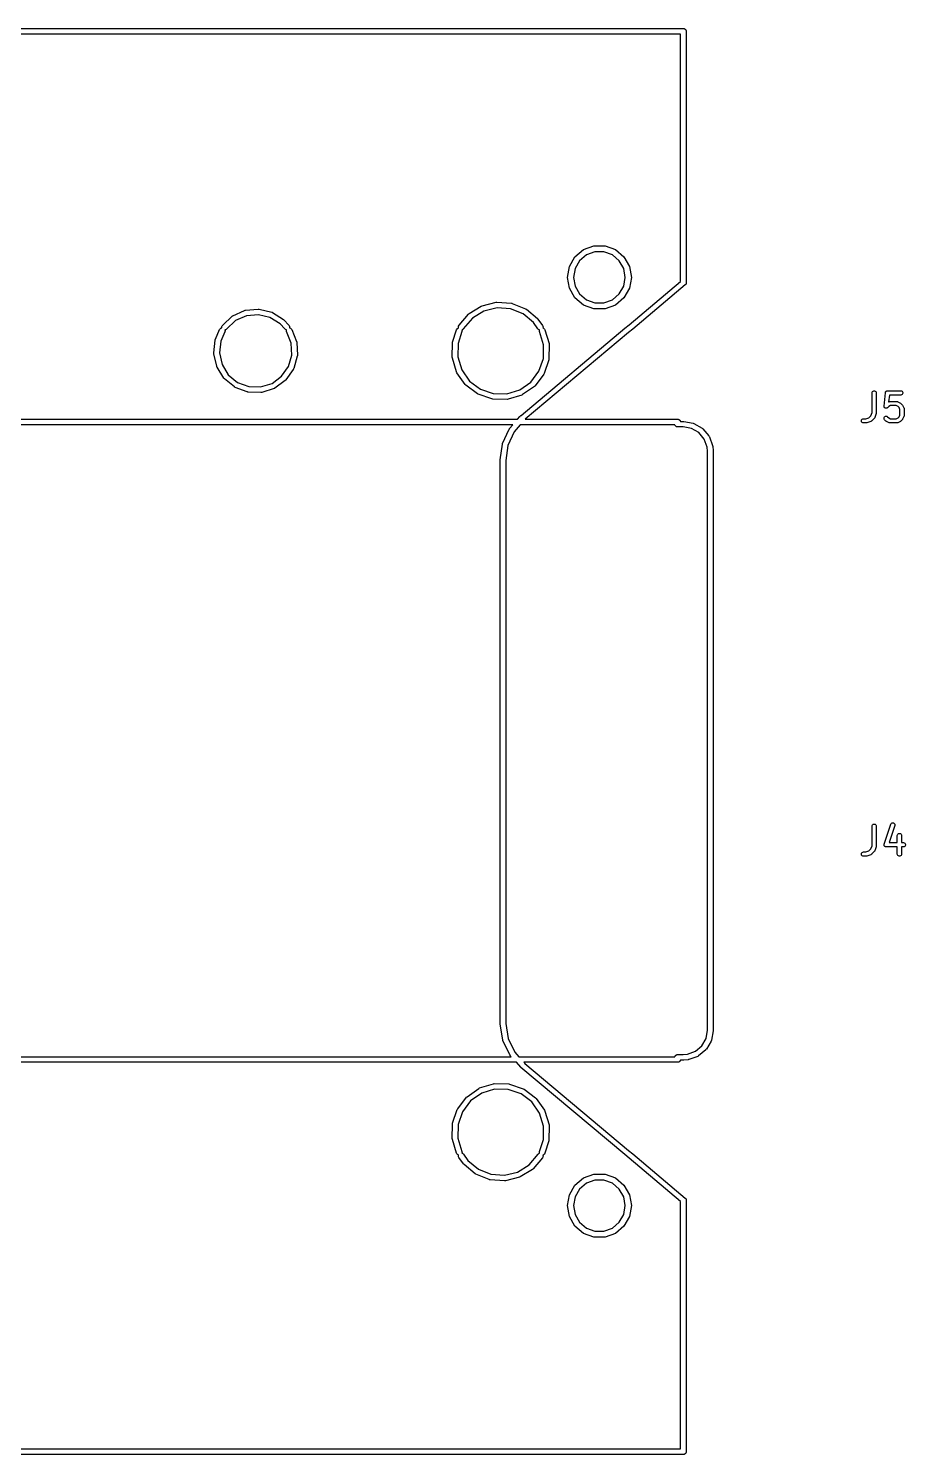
# Model space of a CAD drawing. Extents: x 110.5 to 173.3, y -127.2 to -76.2.
# Drawn here: x 141.9 to 173.3, y -127.2 to -76.2 of the extents above; entities that cross this region are included whole.
import ezdxf

# ---------------------------------------------------------------- set-up
doc = ezdxf.new("R2010")
doc.units = 0
doc.header["$MEASUREMENT"] = 0
doc.layers.add('BLACK', color=7, linetype='CONTINUOUS')

msp = doc.modelspace()

# ---------------------------------------------------------------- linework, layer by layer
at = {"layer": 'BLACK', "linetype": 'CONTINUOUS'}
for p, q in [((119.302, -76.2), (165.32, -76.2)), ((165.211, -76.4), (119.411, -76.4)), ((165.211, -83.2037), (165.211, -76.4)), ((165.32, -76.2), (165.32, -76.2)), ((165.32, -76.2), (165.329, -76.2)), ((165.329, -76.2), (165.337, -76.203)), ((165.337, -76.203), (165.346, -76.2046)), ((165.346, -76.2046), (165.353, -76.209)), ((165.353, -76.209), (165.362, -76.2121)), ((165.362, -76.2121), (165.369, -76.2178)), ((165.369, -76.2178), (165.376, -76.2222)), ((165.376, -76.2222), (165.382, -76.229)), ((165.382, -76.229), (165.389, -76.2347)), ((165.389, -76.2347), (165.393, -76.2424)), ((165.393, -76.2424), (165.399, -76.2492)), ((165.399, -76.2492), (165.402, -76.2576)), ((165.402, -76.2576), (165.406, -76.2653)), ((165.406, -76.2653), (165.408, -76.274)), ((165.408, -76.274), (165.411, -76.2824)), ((165.411, -76.2824), (165.411, -76.2912)), ((165.411, -76.2912), (165.411, -76.2913)), ((165.411, -76.2913), (165.411, -85.3087)), ((165.211, -83.3307), (165.211, -83.2037)), ((165.211, -83.2037), (165.211, -83.2037)), ((165.211, -83.3308), (165.211, -83.3307)), ((165.211, -85.2534), (165.211, -83.3308)), ((161.434, -84.364), (161.738, -84.1084)), ((161.738, -84.1084), (162.112, -83.9724)), ((162.112, -83.9724), (162.51, -83.9724)), ((162.51, -83.9724), (162.883, -84.1084)), ((162.883, -84.1084), (163.188, -84.364)), ((161.235, -84.7084), (161.434, -84.364)), ((161.602, -84.5054), (161.442, -84.7836)), ((161.849, -84.2989), (161.602, -84.5054)), ((162.15, -84.1891), (161.849, -84.2989)), ((162.472, -84.1891), (162.15, -84.1891)), ((162.773, -84.2989), (162.472, -84.1891)), ((163.02, -84.5054), (162.773, -84.2989)), ((163.18, -84.7836), (163.02, -84.5054)), ((163.188, -84.364), (163.387, -84.7084)), ((161.166, -85.1), (161.235, -84.7084)), ((161.235, -85.4916), (161.166, -85.1)), ((161.442, -84.7836), (161.386, -85.1)), ((161.386, -85.1), (161.442, -85.4164)), ((163.236, -85.1), (163.18, -84.7836)), ((163.18, -85.4164), (163.236, -85.1)), ((163.387, -84.7084), (163.456, -85.1)), ((163.456, -85.1), (163.387, -85.4916)), ((161.434, -85.836), (161.235, -85.4916)), ((161.442, -85.4164), (161.602, -85.6946)), ((163.02, -85.6946), (163.18, -85.4164)), ((163.387, -85.4916), (163.188, -85.836)), ((163.373, -86.7958), (165.211, -85.2534)), ((165.382, -85.371), (163.501, -86.949)), ((165.389, -85.3653), (165.382, -85.371)), ((165.382, -85.371), (165.382, -85.371)), ((165.393, -85.3576), (165.389, -85.3653)), ((165.399, -85.3508), (165.393, -85.3576)), ((165.402, -85.3424), (165.399, -85.3508)), ((165.406, -85.3347), (165.402, -85.3424)), ((165.408, -85.326), (165.406, -85.3347)), ((165.411, -85.3176), (165.408, -85.326)), ((165.411, -85.3087), (165.411, -85.3088)), ((165.411, -85.3088), (165.411, -85.3176)), ((157.648, -86.3982), (158.086, -86.1253)), ((158.086, -86.1253), (158.115, -86.1131)), ((158.115, -86.1131), (158.616, -85.989)), ((158.648, -86.1869), (158.178, -86.3034)), ((158.616, -85.989), (158.647, -85.9863)), ((158.647, -85.9863), (158.647, -85.9863)), ((158.647, -85.9863), (159.162, -86.0231)), ((159.132, -86.2215), (158.648, -86.1869)), ((159.162, -86.0231), (159.162, -86.0231)), ((159.162, -86.0231), (159.177, -86.0267)), ((159.177, -86.0267), (159.192, -86.0302)), ((159.192, -86.0302), (159.192, -86.0302)), ((159.192, -86.0302), (159.671, -86.2243)), ((161.738, -86.0916), (161.434, -85.836)), ((161.602, -85.6946), (161.849, -85.9011)), ((162.112, -86.2276), (161.738, -86.0916)), ((161.849, -85.9011), (162.15, -86.0109)), ((162.15, -86.0109), (162.472, -86.0109)), ((162.472, -86.0109), (162.773, -85.9011)), ((162.883, -86.0916), (162.51, -86.2276)), ((162.773, -85.9011), (163.02, -85.6946)), ((163.188, -85.836), (162.883, -86.0916)), ((148.841, -86.8049), (149.177, -86.491)), ((149.301, -86.6485), (148.977, -86.9511)), ((149.177, -86.491), (149.19, -86.4804)), ((149.177, -86.491), (149.177, -86.491)), ((149.177, -86.491), (149.177, -86.491)), ((149.19, -86.4804), (149.197, -86.4772)), ((149.197, -86.4772), (149.204, -86.4729)), ((149.204, -86.4729), (149.623, -86.2847)), ((149.69, -86.474), (149.301, -86.6485)), ((149.623, -86.2847), (149.64, -86.279)), ((149.64, -86.279), (149.648, -86.2783)), ((149.648, -86.2783), (149.655, -86.2763)), ((149.655, -86.2763), (150.113, -86.2342)), ((150.115, -86.4348), (149.69, -86.474)), ((150.113, -86.2342), (150.13, -86.2341)), ((150.113, -86.2342), (150.113, -86.2342)), ((150.113, -86.2342), (150.113, -86.2342)), ((150.529, -86.5354), (150.115, -86.4348)), ((150.13, -86.2341), (150.138, -86.236)), ((150.138, -86.236), (150.146, -86.2366)), ((150.146, -86.2366), (150.592, -86.3449)), ((150.892, -86.7667), (150.529, -86.5354)), ((150.592, -86.3449), (150.592, -86.3449)), ((150.592, -86.3449), (150.592, -86.3449)), ((150.592, -86.3449), (150.609, -86.3504)), ((150.609, -86.3504), (150.615, -86.3547)), ((150.615, -86.3547), (150.623, -86.3578)), ((150.623, -86.3578), (151.01, -86.6051)), ((151.01, -86.6051), (151.024, -86.6156)), ((151.024, -86.6156), (151.027, -86.6189)), ((151.027, -86.6189), (151.03, -86.6215)), ((151.03, -86.6215), (151.204, -86.8101)), ((157.291, -86.8136), (157.624, -86.4187)), ((157.767, -86.5596), (157.444, -86.9424)), ((157.624, -86.4187), (157.638, -86.4066)), ((157.638, -86.4066), (157.648, -86.3982)), ((158.178, -86.3034), (157.767, -86.5596)), ((159.581, -86.4037), (159.132, -86.2215)), ((159.954, -86.7181), (159.581, -86.4037)), ((159.671, -86.2243), (159.671, -86.2243)), ((159.671, -86.2243), (159.683, -86.2321)), ((159.683, -86.2321), (159.697, -86.2405)), ((159.697, -86.2405), (159.697, -86.2405)), ((159.697, -86.2405), (160.092, -86.5729)), ((160.092, -86.5729), (160.1, -86.5821)), ((160.1, -86.5821), (160.109, -86.5907)), ((160.109, -86.5907), (160.275, -86.8192)), ((162.51, -86.2276), (162.112, -86.2276)), ((148.58, -87.3135), (148.73, -86.9653)), ((148.73, -86.9653), (148.739, -86.9501)), ((148.739, -86.9501), (148.761, -86.926)), ((148.761, -86.926), (148.79, -86.9104)), ((148.914, -87.0447), (148.769, -87.379)), ((148.79, -86.9104), (148.814, -86.9063)), ((148.81, -86.8621), (148.821, -86.831)), ((148.81, -86.895), (148.81, -86.8621)), ((148.814, -86.9063), (148.81, -86.895)), ((148.821, -86.831), (148.841, -86.8049)), ((148.922, -87.0128), (148.914, -87.0447)), ((148.934, -86.9749), (148.917, -86.9763)), ((148.917, -86.9763), (148.919, -86.9801)), ((148.919, -86.9801), (148.922, -87.0128)), ((148.964, -86.9617), (148.934, -86.9749)), ((148.977, -86.9511), (148.964, -86.9617)), ((151.057, -86.9459), (150.892, -86.7667)), ((151.083, -86.966), (151.057, -86.9459)), ((151.114, -86.9766), (151.083, -86.966)), ((151.123, -86.9766), (151.114, -86.9766)), ((151.118, -86.9927), (151.123, -86.9766)), ((151.12, -87.0255), (151.118, -86.9927)), ((151.125, -87.042), (151.12, -87.0255)), ((151.289, -87.4536), (151.125, -87.042)), ((151.204, -86.8101), (151.215, -86.8238)), ((151.215, -86.8238), (151.228, -86.8539)), ((151.23, -86.8866), (151.225, -86.9066)), ((151.225, -86.9066), (151.238, -86.907)), ((151.228, -86.8539), (151.23, -86.8866)), ((151.238, -86.907), (151.268, -86.9188)), ((151.268, -86.9188), (151.293, -86.9399)), ((151.293, -86.9399), (151.31, -86.968)), ((151.31, -86.968), (151.481, -87.395)), ((157.061, -87.4144), (157.204, -86.9741)), ((157.204, -86.9741), (157.218, -86.9462)), ((157.218, -86.9462), (157.24, -86.9241)), ((157.24, -86.9241), (157.268, -86.9099)), ((157.394, -87.0359), (157.255, -87.462)), ((157.268, -86.8709), (157.275, -86.8404)), ((157.271, -86.902), (157.268, -86.8709)), ((157.268, -86.9099), (157.274, -86.909)), ((157.274, -86.909), (157.271, -86.902)), ((157.275, -86.8404), (157.291, -86.8136)), ((157.421, -86.9629), (157.394, -86.9743)), ((157.394, -86.9743), (157.399, -87.005)), ((157.399, -87.005), (157.394, -87.0359)), ((157.444, -86.9424), (157.421, -86.9629)), ((159.511, -90.0359), (163.221, -86.9228)), ((163.35, -87.076), (159.658, -90.1738)), ((160.113, -86.9368), (159.954, -86.7181)), ((160.135, -86.9589), (160.113, -86.9368)), ((160.163, -86.9731), (160.135, -86.9589)), ((160.168, -86.9739), (160.163, -86.9731)), ((160.163, -87.0034), (160.168, -86.9739)), ((160.168, -87.0343), (160.163, -87.0034)), ((160.314, -87.5127), (160.168, -87.0343)), ((160.275, -86.8192), (160.289, -86.8471)), ((160.289, -86.8471), (160.294, -86.878)), ((160.294, -86.878), (160.289, -86.9089)), ((160.289, -86.9089), (160.289, -86.9092)), ((160.289, -86.9092), (160.296, -86.9104)), ((160.296, -86.9104), (160.323, -86.9251)), ((160.323, -86.9251), (160.345, -86.9475)), ((160.345, -86.9475), (160.359, -86.9757)), ((160.359, -86.9757), (160.51, -87.4692)), ((163.221, -86.9228), (163.373, -86.7958)), ((163.221, -86.9228), (163.221, -86.9228)), ((163.501, -86.949), (163.35, -87.076)), ((163.35, -87.076), (163.35, -87.076)), ((163.373, -86.7958), (163.373, -86.7958)), ((163.501, -86.949), (163.501, -86.949)), ((148.523, -87.7996), (148.572, -87.3425)), ((148.572, -87.3425), (148.575, -87.3256)), ((148.575, -87.3256), (148.578, -87.3198)), ((148.578, -87.3198), (148.58, -87.3135)), ((148.769, -87.379), (148.723, -87.8045)), ((151.31, -87.8795), (151.289, -87.4536)), ((151.481, -87.395), (151.481, -87.395)), ((151.481, -87.395), (151.481, -87.395)), ((151.481, -87.395), (151.486, -87.4115)), ((151.486, -87.4115), (151.486, -87.4194)), ((151.486, -87.4194), (151.488, -87.4271)), ((151.488, -87.4271), (151.51, -87.8862)), ((157.047, -87.9599), (157.056, -87.4437)), ((157.056, -87.4437), (157.058, -87.4291)), ((157.058, -87.4291), (157.061, -87.4144)), ((157.255, -87.462), (157.248, -87.9473)), ((160.307, -87.9972), (160.314, -87.5127)), ((160.515, -87.5001), (160.506, -88.0163)), ((160.51, -87.4692), (160.51, -87.4692)), ((160.51, -87.4692), (160.515, -87.5001)), ((148.522, -87.8153), (148.523, -87.8074)), ((148.525, -87.8324), (148.522, -87.8153)), ((148.523, -87.8074), (148.523, -87.7996)), ((148.626, -88.2808), (148.525, -87.8324)), ((148.723, -87.8045), (148.817, -88.2204)), ((148.817, -88.2204), (149.041, -88.5835)), ((151.192, -88.2893), (151.31, -87.8795)), ((151.507, -87.9189), (151.379, -88.3606)), ((151.508, -87.911), (151.507, -87.9189)), ((151.51, -87.9035), (151.508, -87.911)), ((151.51, -87.8862), (151.51, -87.8862)), ((151.51, -87.8862), (151.51, -87.8862)), ((151.51, -87.8862), (151.51, -87.9035)), ((157.052, -87.9908), (157.047, -87.9599)), ((157.203, -88.4843), (157.052, -87.9908)), ((157.248, -87.9473), (157.39, -88.4105)), ((160.149, -88.4555), (160.307, -87.9972)), ((160.501, -88.0471), (160.333, -88.5354)), ((160.506, -88.0163), (160.501, -88.0471)), ((160.506, -88.0163), (160.506, -88.0163)), ((148.629, -88.2881), (148.626, -88.2808)), ((148.631, -88.2958), (148.629, -88.2881)), ((148.638, -88.3112), (148.631, -88.2958)), ((148.88, -88.7026), (148.638, -88.3112)), ((148.638, -88.3112), (148.638, -88.3112)), ((148.638, -88.3112), (148.638, -88.3112)), ((148.885, -88.7085), (148.88, -88.7026)), ((148.889, -88.7152), (148.885, -88.7085)), ((148.901, -88.7273), (148.889, -88.7152)), ((149.256, -89.0195), (148.901, -88.7273)), ((148.901, -88.7273), (148.901, -88.7273)), ((148.901, -88.7273), (148.901, -88.7273)), ((149.041, -88.5835), (149.37, -88.8545)), ((150.603, -88.8903), (150.948, -88.6388)), ((150.948, -88.6388), (151.192, -88.2893)), ((151.365, -88.3903), (151.102, -88.767)), ((151.369, -88.3832), (151.365, -88.3903)), ((151.373, -88.3767), (151.369, -88.3832)), ((151.379, -88.3606), (151.373, -88.3767)), ((157.217, -88.5125), (157.203, -88.4843)), ((157.203, -88.4843), (157.203, -88.4843)), ((157.514, -88.935), (157.217, -88.5125)), ((157.39, -88.4105), (157.668, -88.8071)), ((159.858, -88.8429), (160.149, -88.4555)), ((160.319, -88.5631), (160.008, -88.9757)), ((160.333, -88.5354), (160.319, -88.5631)), ((149.263, -89.0234), (149.256, -89.0195)), ((149.269, -89.0285), (149.263, -89.0234)), ((149.285, -89.0359), (149.269, -89.0285)), ((149.715, -89.1974), (149.285, -89.0359)), ((149.37, -88.8545), (149.77, -89.0043)), ((149.723, -89.1989), (149.715, -89.1974)), ((149.73, -89.2017), (149.723, -89.1989)), ((149.747, -89.2037), (149.73, -89.2017)), ((150.207, -89.217), (149.747, -89.2037)), ((149.747, -89.2037), (149.747, -89.2037)), ((149.747, -89.2037), (149.747, -89.2037)), ((149.77, -89.0043), (150.196, -89.0166)), ((150.196, -89.0166), (150.603, -88.8903)), ((150.215, -89.216), (150.207, -89.217)), ((150.222, -89.2163), (150.215, -89.216)), ((150.239, -89.2126), (150.222, -89.2163)), ((150.678, -89.0764), (150.239, -89.2126)), ((150.685, -89.0728), (150.678, -89.0764)), ((150.693, -89.0705), (150.685, -89.0728)), ((150.708, -89.0616), (150.693, -89.0705)), ((151.079, -88.7905), (150.708, -89.0616)), ((150.708, -89.0616), (150.708, -89.0616)), ((150.708, -89.0616), (150.708, -89.0616)), ((151.084, -88.7849), (151.079, -88.7905)), ((151.091, -88.7803), (151.084, -88.7849)), ((151.102, -88.767), (151.091, -88.7803)), ((151.102, -88.767), (151.102, -88.767)), ((151.102, -88.767), (151.102, -88.767)), ((157.535, -88.9575), (157.514, -88.935)), ((157.948, -89.2677), (157.535, -88.9575)), ((157.535, -88.9575), (157.535, -88.9575)), ((157.668, -88.8071), (158.055, -89.0983)), ((158.055, -89.0983), (158.514, -89.2555)), ((158.998, -89.2634), (159.462, -89.1212)), ((159.462, -89.1212), (159.858, -88.8429)), ((159.986, -88.9975), (159.563, -89.294)), ((160.008, -88.9757), (159.986, -88.9975)), ((160.008, -88.9757), (160.008, -88.9757)), ((172.058, -89.2324), (172.062, -89.2067)), ((172.058, -89.9345), (172.058, -89.2324)), ((172.062, -89.2067), (172.075, -89.1842)), ((172.075, -89.1842), (172.095, -89.1674)), ((172.095, -89.1674), (172.12, -89.1585)), ((172.12, -89.1585), (172.146, -89.1585)), ((172.146, -89.1585), (172.17, -89.1674)), ((172.17, -89.1674), (172.19, -89.1842)), ((172.19, -89.1842), (172.203, -89.2067)), ((172.203, -89.2067), (172.208, -89.2324)), ((172.208, -89.2324), (172.208, -89.9467)), ((172.487, -89.7011), (172.534, -89.2249)), ((172.534, -89.2249), (172.535, -89.2222)), ((172.535, -89.2194), (172.539, -89.2097)), ((172.535, -89.2222), (172.535, -89.2194)), ((172.539, -89.2097), (172.541, -89.1998)), ((172.541, -89.1998), (172.543, -89.1975)), ((172.543, -89.1975), (172.544, -89.1949)), ((172.544, -89.1949), (172.55, -89.187)), ((172.55, -89.187), (172.556, -89.1787)), ((172.556, -89.1787), (172.559, -89.1771)), ((172.559, -89.1771), (172.561, -89.1749)), ((172.561, -89.1749), (172.57, -89.1698)), ((172.57, -89.1698), (172.578, -89.164)), ((172.578, -89.164), (172.581, -89.1633)), ((172.581, -89.1633), (172.583, -89.1619)), ((172.583, -89.1619), (172.593, -89.1601)), ((172.593, -89.1601), (172.603, -89.1576)), ((172.603, -89.1576), (172.606, -89.1579)), ((172.606, -89.1579), (172.609, -89.1574)), ((172.609, -89.1574), (173.085, -89.1574)), ((173.085, -89.1574), (173.111, -89.1619)), ((173.111, -89.1619), (173.133, -89.1749)), ((173.133, -89.1749), (173.15, -89.1949)), ((173.15, -89.1949), (173.159, -89.2194)), ((173.159, -89.2454), (173.15, -89.2699)), ((173.159, -89.2194), (173.159, -89.2454)), ((157.976, -89.2823), (157.948, -89.2677)), ((158.464, -89.4498), (157.976, -89.2823)), ((158.495, -89.4552), (158.464, -89.4498)), ((159.011, -89.4637), (158.495, -89.4552)), ((158.495, -89.4552), (158.495, -89.4552)), ((158.514, -89.2555), (158.998, -89.2634)), ((159.042, -89.4593), (159.011, -89.4637)), ((159.011, -89.4637), (159.011, -89.4637)), ((159.535, -89.3078), (159.042, -89.4593)), ((159.042, -89.4593), (159.042, -89.4593)), ((159.563, -89.294), (159.535, -89.3078)), ((159.535, -89.3078), (159.535, -89.3078)), ((172.487, -89.7016), (172.487, -89.7011)), ((172.487, -89.702), (172.487, -89.7016)), ((172.488, -89.7145), (172.487, -89.702)), ((172.489, -89.7271), (172.488, -89.7145)), ((172.489, -89.7275), (172.489, -89.7271)), ((172.489, -89.728), (172.489, -89.7275)), ((172.494, -89.7394), (172.489, -89.728)), ((172.499, -89.7508), (172.494, -89.7394)), ((172.5, -89.7512), (172.499, -89.7508)), ((172.5, -89.7516), (172.5, -89.7512)), ((172.509, -89.7605), (172.5, -89.7516)), ((172.653, -89.7226), (172.614, -89.7616)), ((172.677, -89.3074), (172.652, -89.5556)), ((172.652, -89.5556), (172.671, -89.5463)), ((172.722, -89.6883), (172.653, -89.7226)), ((172.671, -89.5463), (172.675, -89.545)), ((172.675, -89.545), (172.678, -89.5429)), ((173.085, -89.3074), (172.677, -89.3074)), ((172.678, -89.5429), (172.687, -89.5413)), ((172.687, -89.5413), (172.696, -89.5388)), ((172.696, -89.5388), (172.7, -89.5391)), ((172.7, -89.5391), (172.704, -89.5383)), ((172.704, -89.5383), (172.942, -89.5383)), ((172.924, -89.6883), (172.722, -89.6883)), ((172.993, -89.7226), (172.924, -89.6883)), ((172.942, -89.5383), (172.946, -89.5391)), ((172.946, -89.5391), (172.951, -89.5388)), ((172.951, -89.5388), (172.959, -89.5413)), ((172.959, -89.5413), (172.968, -89.5429)), ((172.968, -89.5429), (172.972, -89.545)), ((172.972, -89.545), (172.976, -89.5463)), ((172.976, -89.5463), (173.071, -89.5939)), ((173.023, -89.753), (172.993, -89.7226)), ((173.058, -89.8215), (173.023, -89.753)), ((173.071, -89.5939), (173.081, -89.601)), ((173.081, -89.601), (173.09, -89.6079)), ((173.111, -89.3029), (173.085, -89.3074)), ((173.09, -89.6079), (173.138, -89.6555)), ((173.133, -89.2898), (173.111, -89.3029)), ((173.15, -89.2699), (173.133, -89.2898)), ((173.138, -89.6555), (173.145, -89.6654)), ((173.145, -89.6654), (173.152, -89.675)), ((173.152, -89.675), (173.2, -89.7703)), ((125.236, -90.1738), (159.383, -90.1738)), ((159.383, -90.1738), (159.47, -90.0724)), ((159.47, -90.0724), (159.471, -90.0715)), ((159.471, -90.0715), (159.477, -90.067)), ((159.477, -90.067), (159.481, -90.0617)), ((159.481, -90.0617), (159.504, -90.0421)), ((159.504, -90.0417), (159.511, -90.0362)), ((159.504, -90.0421), (159.504, -90.0417)), ((159.511, -90.0362), (159.511, -90.0359)), ((159.511, -90.0359), (159.511, -90.0359)), ((159.658, -90.1738), (165.117, -90.1738)), ((165.117, -90.1738), (165.117, -90.1738)), ((165.117, -90.1738), (165.125, -90.1738)), ((165.125, -90.1738), (165.134, -90.1768)), ((165.134, -90.1768), (165.143, -90.1784)), ((165.143, -90.1784), (165.15, -90.1828)), ((165.15, -90.1828), (165.159, -90.1859)), ((165.159, -90.1859), (165.165, -90.1916)), ((165.165, -90.1916), (165.173, -90.196)), ((165.173, -90.196), (165.179, -90.2028)), ((165.179, -90.2028), (165.186, -90.2085)), ((165.186, -90.2085), (165.19, -90.2162)), ((165.19, -90.2162), (165.196, -90.223)), ((165.196, -90.223), (165.199, -90.2314)), ((165.199, -90.2314), (165.203, -90.2391)), ((165.203, -90.2391), (165.205, -90.2478)), ((165.205, -90.2478), (165.206, -90.25)), ((165.206, -90.25), (165.32, -90.25)), ((165.32, -90.25), (165.328, -90.2515)), ((165.328, -90.2515), (165.328, -90.2515)), ((165.328, -90.2515), (165.658, -90.3097)), ((171.678, -90.2194), (171.687, -90.1949)), ((171.678, -90.2454), (171.678, -90.2194)), ((171.687, -90.2699), (171.678, -90.2454)), ((171.687, -90.1949), (171.704, -90.1749)), ((171.704, -90.2898), (171.687, -90.2699)), ((171.704, -90.1749), (171.726, -90.1619)), ((171.726, -90.1619), (171.752, -90.1574)), ((171.752, -90.1574), (171.835, -90.1574)), ((171.835, -90.1574), (171.949, -90.1192)), ((172.014, -90.2559), (171.871, -90.3035)), ((171.949, -90.1192), (172.019, -90.049)), ((172.017, -90.2539), (172.014, -90.2559)), ((172.022, -90.2527), (172.017, -90.2539)), ((172.019, -90.049), (172.058, -89.9345)), ((172.029, -90.2477), (172.022, -90.2527)), ((172.036, -90.2435), (172.029, -90.2477)), ((172.039, -90.2403), (172.036, -90.2435)), ((172.043, -90.2378), (172.039, -90.2403)), ((172.138, -90.1426), (172.043, -90.2378)), ((172.141, -90.139), (172.138, -90.1426)), ((172.144, -90.1361), (172.141, -90.139)), ((172.148, -90.1284), (172.144, -90.1361)), ((172.153, -90.1212), (172.148, -90.1284)), ((172.154, -90.117), (172.153, -90.1212)), ((172.156, -90.1132), (172.154, -90.117)), ((172.204, -89.9704), (172.156, -90.1132)), ((172.206, -89.9585), (172.204, -89.9704)), ((172.208, -89.9467), (172.206, -89.9585)), ((172.487, -90.1437), (172.489, -90.1177)), ((172.493, -90.1688), (172.487, -90.1437)), ((172.489, -90.1177), (172.5, -90.0941)), ((172.508, -90.1902), (172.493, -90.1688)), ((172.5, -90.0941), (172.518, -90.0757)), ((172.556, -90.2378), (172.508, -90.1902)), ((172.517, -89.7695), (172.509, -89.7605)), ((172.518, -89.7697), (172.517, -89.7695)), ((172.518, -89.77), (172.518, -89.7697)), ((172.53, -89.7753), (172.518, -89.77)), ((172.518, -90.0757), (172.542, -90.0647)), ((172.541, -89.7808), (172.53, -89.7753)), ((172.542, -89.781), (172.541, -89.7808)), ((172.541, -89.7808), (172.541, -89.7808)), ((172.554, -89.7821), (172.542, -89.781)), ((172.542, -90.0647), (172.568, -90.0624)), ((172.567, -89.7834), (172.554, -89.7821)), ((172.566, -90.2447), (172.556, -90.2378)), ((172.575, -90.2518), (172.566, -90.2447)), ((172.568, -89.7833), (172.567, -89.7832)), ((172.567, -89.7832), (172.567, -89.7834)), ((172.58, -89.78), (172.568, -89.7833)), ((172.568, -90.0624), (172.593, -90.0692)), ((172.671, -90.2995), (172.575, -90.2518)), ((172.592, -89.7769), (172.58, -89.78)), ((172.593, -89.7765), (172.592, -89.7767)), ((172.592, -89.7767), (172.592, -89.7769)), ((172.603, -89.7693), (172.593, -89.7765)), ((172.593, -90.0692), (172.614, -90.0841)), ((172.614, -89.7623), (172.603, -89.7693)), ((172.614, -89.7616), (172.614, -89.7619)), ((172.614, -89.7619), (172.614, -89.7623)), ((172.614, -90.0841), (172.653, -90.1231)), ((172.653, -90.1231), (172.722, -90.1574)), ((172.722, -90.1574), (172.924, -90.1574)), ((172.924, -90.1574), (172.993, -90.1231)), ((173.071, -90.2518), (172.976, -90.2995)), ((172.993, -90.1231), (173.023, -90.0927)), ((173.023, -90.0927), (173.058, -90.0242)), ((173.058, -90.0242), (173.058, -89.8215)), ((173.081, -90.2447), (173.071, -90.2518)), ((173.09, -90.2378), (173.081, -90.2447)), ((173.138, -90.1902), (173.09, -90.2378)), ((173.145, -90.1803), (173.138, -90.1902)), ((173.152, -90.1707), (173.145, -90.1803)), ((173.2, -90.0754), (173.152, -90.1707)), ((173.2, -89.7703), (173.201, -89.7744)), ((173.201, -90.0713), (173.2, -90.0754)), ((173.201, -89.7744), (173.203, -89.7782)), ((173.203, -90.0676), (173.201, -90.0713)), ((173.203, -89.7782), (173.205, -89.7868)), ((173.205, -90.0589), (173.203, -90.0676)), ((173.205, -89.7868), (173.207, -89.7952)), ((173.207, -90.0505), (173.205, -90.0589)), ((173.207, -89.7952), (173.207, -89.7995)), ((173.207, -89.7995), (173.208, -89.8038)), ((173.208, -90.0419), (173.207, -90.0462)), ((173.207, -90.0462), (173.207, -90.0505)), ((173.208, -89.8038), (173.208, -90.0419)), ((159.211, -90.3738), (125.415, -90.3738)), ((158.85, -91.0421), (159.085, -90.5259)), ((159.261, -90.6217), (159.038, -91.1118)), ((159.085, -90.5259), (159.086, -90.5248)), ((159.085, -90.5259), (159.085, -90.5259)), ((159.085, -90.5259), (159.085, -90.5259)), ((159.086, -90.5248), (159.093, -90.5134)), ((159.093, -90.5134), (159.1, -90.502)), ((159.1, -90.502), (159.211, -90.3738)), ((159.475, -90.3738), (159.261, -90.6217)), ((165.01, -90.3738), (159.475, -90.3738)), ((165.011, -90.376), (165.01, -90.3738)), ((165.012, -90.3847), (165.011, -90.376)), ((165.017, -90.3924), (165.012, -90.3847)), ((165.02, -90.4008), (165.017, -90.3924)), ((165.026, -90.4076), (165.02, -90.4008)), ((165.03, -90.4153), (165.026, -90.4076)), ((165.037, -90.421), (165.03, -90.4153)), ((165.043, -90.4278), (165.037, -90.421)), ((165.05, -90.4322), (165.043, -90.4278)), ((165.057, -90.4379), (165.05, -90.4322)), ((165.065, -90.441), (165.057, -90.4379)), ((165.073, -90.4454), (165.065, -90.441)), ((165.082, -90.447), (165.073, -90.4454)), ((165.09, -90.45), (165.082, -90.447)), ((165.099, -90.45), (165.09, -90.45)), ((165.302, -90.45), (165.099, -90.45)), ((165.099, -90.45), (165.099, -90.45)), ((165.606, -90.5036), (165.302, -90.45)), ((165.866, -90.6536), (165.606, -90.5036)), ((165.658, -90.3097), (165.691, -90.3216)), ((165.691, -90.3216), (165.981, -90.4892)), ((166.059, -90.8834), (165.866, -90.6536)), ((165.981, -90.4892), (166.008, -90.5115)), ((166.008, -90.5115), (166.223, -90.7683)), ((166.223, -90.7683), (166.235, -90.7888)), ((171.726, -90.3029), (171.704, -90.2898)), ((171.752, -90.3074), (171.726, -90.3029)), ((171.847, -90.3074), (171.752, -90.3074)), ((171.859, -90.3053), (171.847, -90.3074)), ((171.871, -90.3035), (171.859, -90.3053)), ((172.675, -90.3007), (172.671, -90.2995)), ((172.678, -90.3029), (172.675, -90.3007)), ((172.687, -90.3044), (172.678, -90.3029)), ((172.696, -90.3069), (172.687, -90.3044)), ((172.7, -90.3066), (172.696, -90.3069)), ((172.704, -90.3074), (172.7, -90.3066)), ((172.942, -90.3074), (172.704, -90.3074)), ((172.946, -90.3066), (172.942, -90.3074)), ((172.951, -90.3069), (172.946, -90.3066)), ((172.959, -90.3044), (172.951, -90.3069)), ((172.968, -90.3029), (172.959, -90.3044)), ((172.972, -90.3007), (172.968, -90.3029)), ((172.976, -90.2995), (172.972, -90.3007)), ((158.762, -91.6291), (158.842, -91.0693)), ((158.842, -91.0693), (158.843, -91.0681)), ((158.842, -91.0693), (158.842, -91.0693)), ((158.842, -91.0693), (158.842, -91.0693)), ((158.843, -91.0681), (158.847, -91.0551)), ((158.847, -91.0551), (158.85, -91.0421)), ((159.038, -91.1118), (158.961, -91.6519)), ((166.163, -91.1694), (166.059, -90.8834)), ((166.176, -91.3196), (166.163, -91.1694)), ((166.235, -90.7888), (166.241, -90.7984)), ((166.241, -90.7984), (166.356, -91.1134)), ((166.356, -91.1134), (166.358, -91.1263)), ((166.358, -91.1263), (166.361, -91.1389)), ((166.361, -91.1389), (166.375, -91.3021)), ((158.761, -91.6361), (158.762, -91.6291)), ((158.761, -111.764), (158.761, -91.6361)), ((158.961, -91.6519), (158.961, -111.755)), ((166.176, -112.024), (166.176, -91.3196)), ((166.375, -91.3021), (166.376, -91.3065)), ((166.376, -91.3065), (166.376, -112.041)), ((172.058, -104.726), (172.062, -104.701)), ((172.058, -105.428), (172.058, -104.726)), ((172.062, -104.701), (172.075, -104.678)), ((172.075, -104.678), (172.095, -104.661)), ((172.095, -104.661), (172.12, -104.653)), ((172.12, -104.653), (172.146, -104.653)), ((172.146, -104.653), (172.17, -104.661)), ((172.17, -104.661), (172.19, -104.678)), ((172.19, -104.678), (172.203, -104.701)), ((172.203, -104.701), (172.208, -104.726)), ((172.208, -104.726), (172.208, -105.441)), ((172.49, -105.369), (172.728, -104.655)), ((172.87, -104.702), (172.665, -105.318)), ((172.728, -104.655), (172.741, -104.632)), ((172.741, -104.632), (172.76, -104.615)), ((172.76, -104.615), (172.784, -104.605)), ((172.784, -104.605), (172.81, -104.605)), ((172.81, -104.605), (172.835, -104.613)), ((172.835, -104.613), (172.855, -104.629)), ((172.855, -104.629), (172.869, -104.651)), ((172.869, -104.651), (172.874, -104.677)), ((172.874, -104.677), (172.87, -104.702)), ((172.962, -105.06), (172.967, -105.034)), ((172.962, -105.318), (172.962, -105.06)), ((172.967, -105.034), (172.98, -105.012)), ((172.98, -105.012), (173, -104.995)), ((173, -104.995), (173.024, -104.986)), ((173.024, -104.986), (173.05, -104.986)), ((173.05, -104.986), (173.075, -104.995)), ((173.075, -104.995), (173.095, -105.012)), ((173.095, -105.012), (173.108, -105.034)), ((173.108, -105.034), (173.112, -105.06)), ((173.112, -105.06), (173.112, -105.318)), ((171.949, -105.613), (172.019, -105.543)), ((172.019, -105.543), (172.058, -105.428)), ((172.204, -105.464), (172.156, -105.607)), ((172.206, -105.453), (172.204, -105.464)), ((172.208, -105.441), (172.206, -105.453)), ((172.486, -105.395), (172.487, -105.388)), ((172.487, -105.401), (172.486, -105.395)), ((172.487, -105.38), (172.489, -105.375)), ((172.487, -105.388), (172.487, -105.38)), ((172.487, -105.406), (172.487, -105.401)), ((172.49, -105.413), (172.487, -105.406)), ((172.489, -105.375), (172.49, -105.369)), ((172.491, -105.421), (172.49, -105.413)), ((172.494, -105.425), (172.491, -105.421)), ((172.496, -105.431), (172.494, -105.425)), ((172.501, -105.436), (172.496, -105.431)), ((172.505, -105.443), (172.501, -105.436)), ((172.509, -105.446), (172.505, -105.443)), ((172.513, -105.45), (172.509, -105.446)), ((172.52, -105.454), (172.513, -105.45)), ((172.526, -105.459), (172.52, -105.454)), ((172.531, -105.461), (172.526, -105.459)), ((172.536, -105.464), (172.531, -105.461)), ((172.543, -105.465), (172.536, -105.464)), ((172.55, -105.467), (172.543, -105.465)), ((172.556, -105.467), (172.55, -105.467)), ((172.561, -105.468), (172.556, -105.467)), ((172.962, -105.468), (172.561, -105.468)), ((172.665, -105.318), (172.962, -105.318)), ((172.962, -105.726), (172.962, -105.468)), ((173.112, -105.318), (173.18, -105.318)), ((173.18, -105.468), (173.112, -105.468)), ((173.112, -105.468), (173.112, -105.726)), ((173.18, -105.318), (173.206, -105.323)), ((173.206, -105.464), (173.18, -105.468)), ((173.206, -105.323), (173.228, -105.336)), ((173.228, -105.45), (173.206, -105.464)), ((173.228, -105.336), (173.245, -105.356)), ((173.245, -105.431), (173.228, -105.45)), ((173.245, -105.356), (173.254, -105.38)), ((173.254, -105.406), (173.245, -105.431)), ((173.254, -105.38), (173.254, -105.406)), ((171.678, -105.713), (171.687, -105.689)), ((171.678, -105.739), (171.678, -105.713)), ((171.687, -105.764), (171.678, -105.739)), ((171.687, -105.689), (171.704, -105.669)), ((171.704, -105.784), (171.687, -105.764)), ((171.704, -105.669), (171.726, -105.656)), ((171.726, -105.797), (171.704, -105.784)), ((171.726, -105.656), (171.752, -105.651)), ((171.752, -105.801), (171.726, -105.797)), ((171.752, -105.651), (171.835, -105.651)), ((171.847, -105.801), (171.752, -105.801)), ((171.835, -105.651), (171.949, -105.613)), ((171.859, -105.799), (171.847, -105.801)), ((171.871, -105.798), (171.859, -105.799)), ((172.014, -105.75), (171.871, -105.798)), ((172.017, -105.748), (172.014, -105.75)), ((172.022, -105.747), (172.017, -105.748)), ((172.029, -105.742), (172.022, -105.747)), ((172.036, -105.738), (172.029, -105.742)), ((172.039, -105.734), (172.036, -105.738)), ((172.043, -105.732), (172.039, -105.734)), ((172.138, -105.637), (172.043, -105.732)), ((172.141, -105.633), (172.138, -105.637)), ((172.144, -105.63), (172.141, -105.633)), ((172.148, -105.622), (172.144, -105.63)), ((172.153, -105.615), (172.148, -105.622)), ((172.154, -105.611), (172.153, -105.615)), ((172.156, -105.607), (172.154, -105.611)), ((172.967, -105.752), (172.962, -105.726)), ((172.98, -105.775), (172.967, -105.752)), ((173, -105.791), (172.98, -105.775)), ((173.024, -105.8), (173, -105.791)), ((173.05, -105.8), (173.024, -105.8)), ((173.075, -105.791), (173.05, -105.8)), ((173.095, -105.775), (173.075, -105.791)), ((173.108, -105.752), (173.095, -105.775)), ((173.112, -105.726), (173.108, -105.752)), ((158.761, -111.795), (158.761, -111.764)), ((158.761, -111.764), (158.761, -111.764)), ((158.762, -111.801), (158.761, -111.795)), ((158.762, -111.808), (158.762, -111.801)), ((158.763, -111.81), (158.762, -111.808)), ((158.854, -112.369), (158.763, -111.81)), ((158.961, -111.755), (158.961, -111.785)), ((158.961, -111.785), (159.049, -112.323)), ((166.123, -112.328), (166.176, -112.024)), ((166.375, -112.05), (166.316, -112.38)), ((166.376, -112.041), (166.375, -112.05)), ((166.375, -112.05), (166.375, -112.05)), ((158.858, -112.382), (158.854, -112.369)), ((158.862, -112.395), (158.858, -112.382)), ((158.862, -112.396), (158.862, -112.395)), ((159.107, -112.908), (158.862, -112.396)), ((159.049, -112.323), (159.281, -112.809)), ((165.743, -112.78), (165.973, -112.588)), ((165.973, -112.588), (166.123, -112.328)), ((166.133, -112.708), (166.115, -112.729)), ((166.137, -112.703), (166.133, -112.708)), ((166.305, -112.413), (166.137, -112.703)), ((166.316, -112.38), (166.305, -112.413)), ((159.34, -113.174), (125.284, -113.174)), ((125.456, -112.974), (159.16, -112.974)), ((159.114, -112.919), (159.107, -112.908)), ((159.122, -112.931), (159.114, -112.919)), ((159.123, -112.932), (159.122, -112.931)), ((159.16, -112.974), (159.123, -112.932)), ((159.123, -112.932), (159.123, -112.932)), ((159.123, -112.932), (159.123, -112.932)), ((159.281, -112.809), (159.429, -112.974)), ((159.5, -113.353), (159.34, -113.174)), ((159.429, -112.974), (165.01, -112.974)), ((165.117, -113.174), (159.608, -113.174)), ((159.608, -113.174), (159.645, -113.215)), ((159.645, -113.215), (163.35, -116.324)), ((165.01, -112.974), (165.011, -112.972)), ((165.011, -112.972), (165.012, -112.963)), ((165.012, -112.963), (165.017, -112.955)), ((165.017, -112.955), (165.02, -112.947)), ((165.02, -112.947), (165.026, -112.94)), ((165.026, -112.94), (165.03, -112.932)), ((165.03, -112.932), (165.037, -112.927)), ((165.037, -112.927), (165.043, -112.92)), ((165.043, -112.92), (165.05, -112.915)), ((165.05, -112.915), (165.057, -112.91)), ((165.057, -112.91), (165.065, -112.907)), ((165.065, -112.907), (165.073, -112.902)), ((165.073, -112.902), (165.082, -112.901)), ((165.082, -112.901), (165.09, -112.898)), ((165.09, -112.898), (165.099, -112.898)), ((165.099, -112.898), (165.099, -112.898)), ((165.099, -112.898), (165.307, -112.898)), ((165.125, -113.174), (165.117, -113.174)), ((165.117, -113.174), (165.117, -113.174)), ((165.134, -113.171), (165.125, -113.174)), ((165.143, -113.169), (165.134, -113.171)), ((165.15, -113.165), (165.143, -113.169)), ((165.159, -113.162), (165.15, -113.165)), ((165.165, -113.156), (165.159, -113.162)), ((165.173, -113.152), (165.165, -113.156)), ((165.179, -113.145), (165.173, -113.152)), ((165.186, -113.139), (165.179, -113.145)), ((165.19, -113.131), (165.186, -113.139)), ((165.196, -113.125), (165.19, -113.131)), ((165.199, -113.116), (165.196, -113.125)), ((165.203, -113.109), (165.199, -113.116)), ((165.205, -113.1), (165.203, -113.109)), ((165.206, -113.098), (165.205, -113.1)), ((165.32, -113.098), (165.206, -113.098)), ((165.307, -112.898), (165.457, -112.884)), ((165.324, -113.097), (165.32, -113.098)), ((165.487, -113.083), (165.324, -113.097)), ((165.457, -112.884), (165.743, -112.78)), ((165.5, -113.079), (165.487, -113.083)), ((165.513, -113.077), (165.5, -113.079)), ((165.828, -112.962), (165.513, -113.077)), ((165.858, -112.945), (165.828, -112.962)), ((165.828, -112.962), (165.828, -112.962)), ((166.115, -112.729), (165.858, -112.945)), ((159.504, -113.358), (159.5, -113.353)), ((163.221, -116.477), (159.504, -113.358)), ((157.576, -114.403), (157.999, -114.106)), ((157.999, -114.106), (158.027, -114.092)), ((158.027, -114.092), (158.52, -113.941)), ((158.564, -114.137), (158.1, -114.279)), ((158.52, -113.941), (158.551, -113.936)), ((158.551, -113.936), (158.551, -113.936)), ((158.551, -113.936), (159.067, -113.945)), ((159.048, -114.144), (158.564, -114.137)), ((159.507, -114.302), (159.048, -114.144)), ((159.067, -113.945), (159.098, -113.95)), ((159.098, -113.95), (159.098, -113.95)), ((159.098, -113.95), (159.586, -114.118)), ((159.586, -114.118), (159.614, -114.132)), ((159.614, -114.132), (159.614, -114.132)), ((159.614, -114.132), (160.027, -114.443)), ((157.243, -114.837), (157.554, -114.424)), ((157.704, -114.557), (157.413, -114.944)), ((157.554, -114.424), (157.576, -114.403)), ((157.554, -114.424), (157.554, -114.424)), ((158.1, -114.279), (157.704, -114.557)), ((159.894, -114.593), (159.507, -114.302)), ((160.172, -114.989), (159.894, -114.593)), ((160.027, -114.443), (160.027, -114.443)), ((160.027, -114.443), (160.048, -114.465)), ((160.048, -114.465), (160.345, -114.888)), ((157.061, -115.353), (157.229, -114.865)), ((157.229, -114.865), (157.243, -114.837)), ((157.243, -114.837), (157.243, -114.837)), ((157.413, -114.944), (157.255, -115.403)), ((160.314, -115.453), (160.172, -114.989)), ((160.345, -114.888), (160.359, -114.916)), ((160.359, -114.916), (160.51, -115.409)), ((157.047, -115.9), (157.056, -115.384)), ((157.056, -115.384), (157.061, -115.353)), ((157.061, -115.353), (157.061, -115.353)), ((157.255, -115.403), (157.248, -115.887)), ((160.307, -115.938), (160.314, -115.453)), ((160.515, -115.44), (160.506, -115.956)), ((160.51, -115.409), (160.51, -115.409)), ((160.51, -115.409), (160.515, -115.44)), ((157.052, -115.931), (157.047, -115.9)), ((157.203, -116.424), (157.052, -115.931)), ((157.248, -115.887), (157.394, -116.366)), ((160.168, -116.364), (160.307, -115.938)), ((160.501, -115.986), (160.358, -116.426)), ((160.504, -115.971), (160.501, -115.986)), ((160.506, -115.956), (160.504, -115.971)), ((157.217, -116.452), (157.203, -116.424)), ((157.239, -116.475), (157.217, -116.452)), ((157.266, -116.49), (157.239, -116.475)), ((157.273, -116.491), (157.266, -116.49)), ((157.268, -116.522), (157.273, -116.491)), ((157.273, -116.553), (157.268, -116.522)), ((157.273, -116.491), (157.273, -116.491)), ((157.287, -116.581), (157.273, -116.553)), ((157.453, -116.809), (157.287, -116.581)), ((157.394, -116.366), (157.399, -116.397)), ((157.399, -116.397), (157.394, -116.426)), ((157.394, -116.426), (157.399, -116.427)), ((157.399, -116.427), (157.427, -116.441)), ((157.427, -116.441), (157.449, -116.463)), ((157.449, -116.463), (157.608, -116.682)), ((157.608, -116.682), (157.981, -116.996)), ((159.795, -116.84), (160.118, -116.458)), ((160.271, -116.586), (159.938, -116.981)), ((160.118, -116.458), (160.141, -116.437)), ((160.141, -116.437), (160.168, -116.426)), ((160.163, -116.395), (160.168, -116.364)), ((160.168, -116.426), (160.163, -116.395)), ((160.287, -116.56), (160.271, -116.586)), ((160.294, -116.529), (160.287, -116.56)), ((160.294, -116.49), (160.288, -116.491)), ((160.288, -116.491), (160.291, -116.498)), ((160.291, -116.498), (160.294, -116.529)), ((160.322, -116.476), (160.294, -116.49)), ((160.344, -116.454), (160.322, -116.476)), ((160.358, -116.426), (160.344, -116.454)), ((163.373, -116.604), (163.221, -116.477)), ((163.221, -116.477), (163.221, -116.477)), ((163.35, -116.324), (163.35, -116.324)), ((163.35, -116.324), (163.501, -116.451)), ((165.211, -118.147), (163.373, -116.604)), ((163.373, -116.604), (163.373, -116.604)), ((163.501, -116.451), (163.501, -116.451)), ((163.501, -116.451), (165.382, -118.029)), ((157.462, -116.818), (157.453, -116.809)), ((157.47, -116.827), (157.462, -116.818)), ((157.865, -117.16), (157.47, -116.827)), ((157.871, -117.163), (157.865, -117.16)), ((157.865, -117.16), (157.865, -117.16)), ((157.891, -117.176), (157.871, -117.163)), ((158.37, -117.37), (157.891, -117.176)), ((157.891, -117.176), (157.891, -117.176)), ((157.981, -116.996), (158.43, -117.179)), ((158.43, -117.179), (158.914, -117.213)), ((158.914, -117.213), (159.384, -117.097)), ((159.447, -117.287), (158.946, -117.411)), ((159.384, -117.097), (159.795, -116.84)), ((159.476, -117.275), (159.447, -117.287)), ((159.914, -117.002), (159.476, -117.275)), ((159.938, -116.981), (159.914, -117.002)), ((161.738, -117.308), (162.112, -117.172)), ((162.112, -117.172), (162.51, -117.172)), ((162.51, -117.172), (162.883, -117.308)), ((158.385, -117.373), (158.37, -117.37)), ((158.37, -117.37), (158.37, -117.37)), ((158.4, -117.377), (158.385, -117.373)), ((158.915, -117.414), (158.4, -117.377)), ((158.4, -117.377), (158.4, -117.377)), ((158.946, -117.411), (158.915, -117.414)), ((158.946, -117.411), (158.946, -117.411)), ((161.235, -117.908), (161.434, -117.564)), ((161.434, -117.564), (161.738, -117.308)), ((161.602, -117.705), (161.442, -117.984)), ((161.849, -117.499), (161.602, -117.705)), ((162.15, -117.389), (161.849, -117.499)), ((162.472, -117.389), (162.15, -117.389)), ((162.773, -117.499), (162.472, -117.389)), ((163.02, -117.705), (162.773, -117.499)), ((162.883, -117.308), (163.188, -117.564)), ((163.18, -117.984), (163.02, -117.705)), ((163.188, -117.564), (163.387, -117.908)), ((161.166, -118.3), (161.235, -117.908)), ((161.235, -118.692), (161.166, -118.3)), ((161.442, -117.984), (161.386, -118.3)), ((161.386, -118.3), (161.442, -118.616)), ((163.236, -118.3), (163.18, -117.984)), ((163.18, -118.616), (163.236, -118.3)), ((163.387, -117.908), (163.456, -118.3)), ((163.456, -118.3), (163.387, -118.692)), ((165.211, -120.087), (165.211, -118.147)), ((165.382, -118.029), (165.382, -118.029)), ((165.382, -118.029), (165.389, -118.035)), ((165.389, -118.035), (165.393, -118.042)), ((165.393, -118.042), (165.399, -118.049)), ((165.399, -118.049), (165.402, -118.058)), ((165.402, -118.058), (165.406, -118.065)), ((165.406, -118.065), (165.408, -118.074)), ((165.408, -118.074), (165.411, -118.082)), ((165.411, -118.082), (165.411, -118.091)), ((165.411, -118.091), (165.411, -118.091)), ((165.411, -118.091), (165.411, -127.109)), ((161.434, -119.036), (161.235, -118.692)), ((161.442, -118.616), (161.602, -118.895)), ((163.02, -118.895), (163.18, -118.616)), ((163.387, -118.692), (163.188, -119.036)), ((161.738, -119.292), (161.434, -119.036)), ((161.602, -118.895), (161.849, -119.101)), ((162.112, -119.428), (161.738, -119.292)), ((161.849, -119.101), (162.15, -119.211)), ((162.15, -119.211), (162.472, -119.211)), ((162.472, -119.211), (162.773, -119.101)), ((162.883, -119.292), (162.51, -119.428)), ((162.773, -119.101), (163.02, -118.895)), ((163.188, -119.036), (162.883, -119.292)), ((162.51, -119.428), (162.112, -119.428)), ((165.211, -120.214), (165.211, -120.087)), ((165.211, -120.087), (165.211, -120.087)), ((165.211, -127), (165.211, -120.214)), ((165.211, -120.214), (165.211, -120.214)), ((165.32, -127.2), (119.302, -127.2)), ((119.411, -127), (165.211, -127)), ((165.329, -127.2), (165.32, -127.2)), ((165.32, -127.2), (165.32, -127.2)), ((165.337, -127.197), (165.329, -127.2)), ((165.346, -127.195), (165.337, -127.197)), ((165.353, -127.191), (165.346, -127.195)), ((165.362, -127.188), (165.353, -127.191)), ((165.369, -127.182), (165.362, -127.188)), ((165.376, -127.178), (165.369, -127.182)), ((165.382, -127.171), (165.376, -127.178)), ((165.389, -127.165), (165.382, -127.171)), ((165.393, -127.158), (165.389, -127.165)), ((165.399, -127.151), (165.393, -127.158)), ((165.402, -127.142), (165.399, -127.151)), ((165.406, -127.135), (165.402, -127.142)), ((165.408, -127.126), (165.406, -127.135)), ((165.411, -127.118), (165.408, -127.126)), ((165.411, -127.109), (165.411, -127.109)), ((165.411, -127.109), (165.411, -127.118))]:
    msp.add_line(p, q, dxfattribs=at)

doc.saveas('drawing.dxf')
